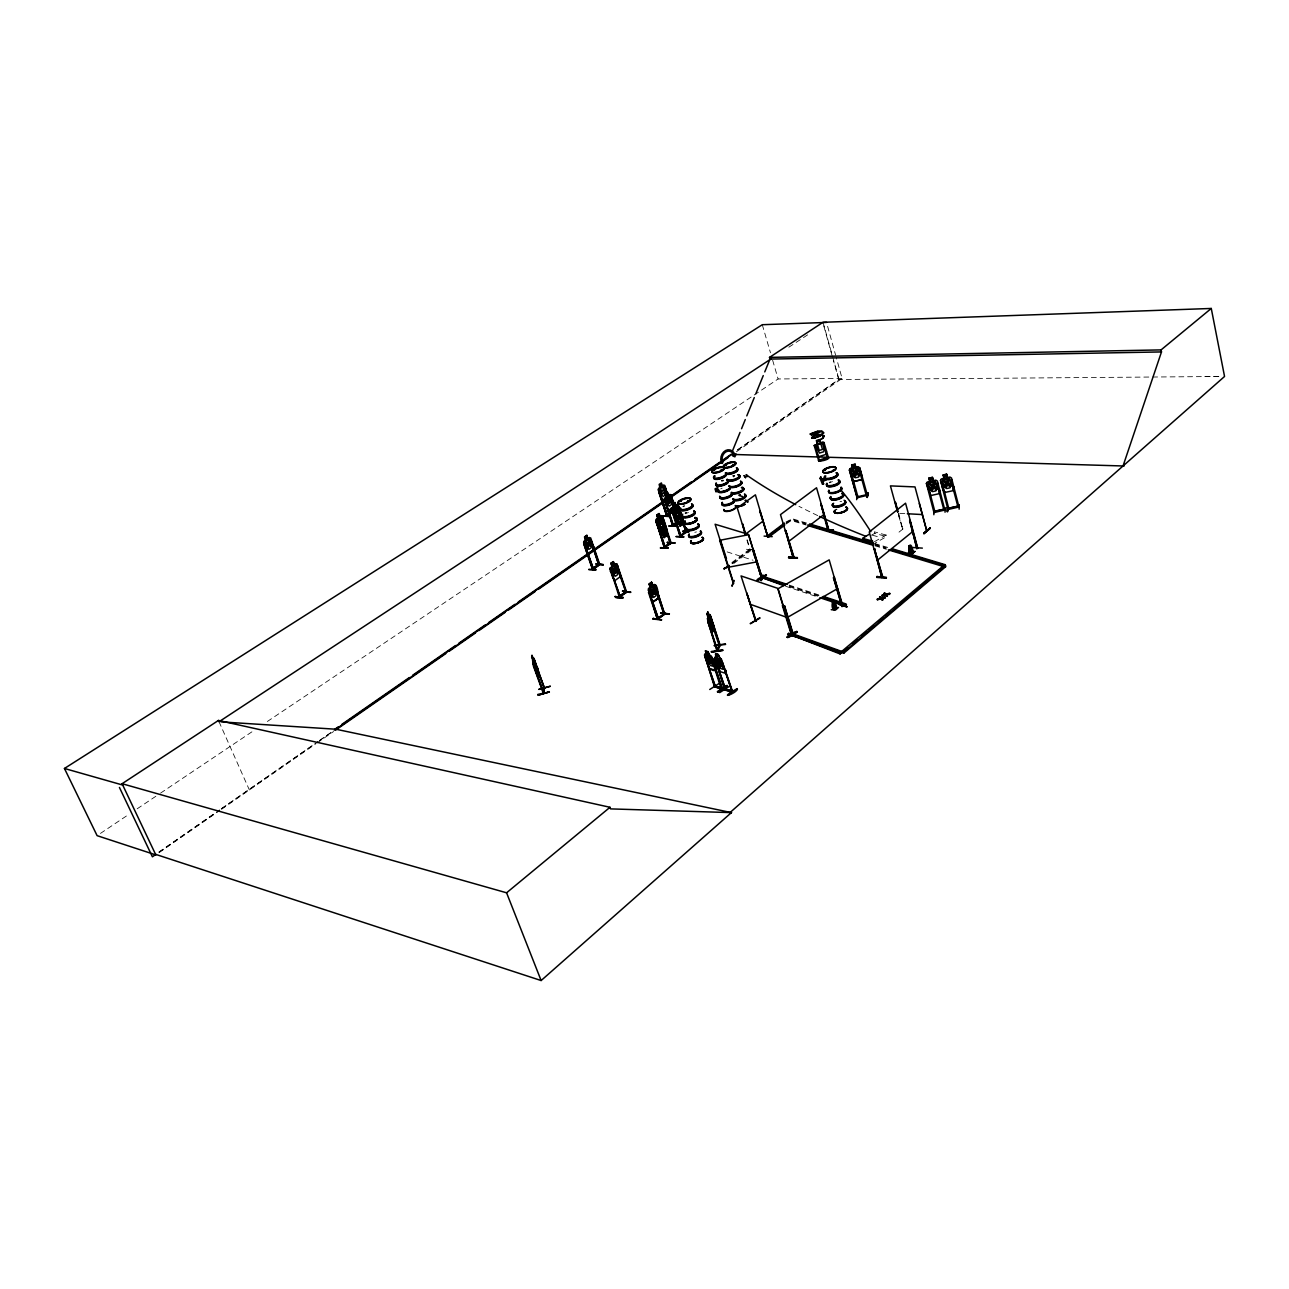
<?xml version="1.0" encoding="UTF-8"?>
<svg xmlns="http://www.w3.org/2000/svg" width="1289" height="1289" viewBox="0 0 1289 1289"><rect width="100%" height="100%" fill="white"/><g stroke="black" fill="none" stroke-linecap="round" stroke-linejoin="round"><path stroke-width="0.75" stroke-dasharray="5 3.75" d="M898.272 513.57L902.719 529.747L902.799 528.474M749.908 550L731.926 563.841M899.013 532.148L905.426 526.992M732.12 563.374L750.343 549.678M786.258 522.689L790.963 520.45L806.237 525.058M786.032 523.173L792.364 518.758L807.655 523.366M733.715 563.519L750.407 550.951M786.274 523.962L792.606 519.564L805.979 523.592M731.862 562.568L750.101 548.872M786.016 521.9L790.721 519.644L805.996 524.252M1204.909 376.565L1220.619 376.485L838.978 379.498L735.955 450.973L838.72 379.514L833.387 360.356M159.127 852.126L215.279 813.069M221.885 808.477L317.69 741.852M319.334 740.692L332.546 731.508M158.853 852.061L219.581 809.911M221.225 808.767L317.851 741.707M319.495 740.563L335.849 729.22M159.127 852.625L219.839 810.475M221.482 809.331L315.418 744.107M317.062 742.963L333.577 731.508M736.422 451.794L842.088 378.434L836.19 357.182M100.445 833.419L128.819 814.39M137.166 808.799L158.869 794.25M160.545 793.122L252.338 731.556M267.355 721.486L778.105 378.966L842.088 378.434M788.82 347.208L810.137 333.207M874.474 541.67L886.123 535.048L886.558 536.595L874.909 543.217M871.428 535.241L874.748 533.356L886.558 536.595M732.845 475.995L733.86 475.48L733.36 476.866L733.602 475.415M733.344 476.882L733.828 476.221M732.829 475.818L734.15 476.398M750.311 550.016L750.053 549.05M899.803 513.328L905.442 513.634M754.001 549.807L745.848 549.195L754.113 550.226M886.123 535.048L874.313 531.825L874.748 533.356M738.194 494.96L743.882 496.491M739.161 495.959L742.915 496.99M872.476 535.225L880.886 537.545M874.538 543.459L889.829 548.051M874.764 544.296L886.236 547.761M874.732 544.989L886.188 548.437M874.973 545.827L886.429 549.291M727.157 551.901L753.018 560.232M789.061 585.045L819.514 595.164M789.319 585.899L819.772 596.034M789.206 586.672L817.725 596.179M785.662 586.253L816.082 596.42M219.017 721.743L249.373 789.964M733.151 476.076L733.119 475.979A6.558 2.24 -17.2 0 1 734.73 475.448M747.217 539.849L749.425 547.277M746.927 540.091L749.135 547.261M749.634 549.017L749.956 550.032M762.282 324.715L770.468 352.767M772.643 360.259L778.105 378.966M827.602 326.294L835.643 355.265M823.043 322.282L832.082 354.701M832.613 356.618L838.978 379.498M823.768 325.859L832.839 358.439M898.691 513.586L902.88 529.698L898.046 513.747M817.725 515.6A1308.544 366.753 -3.3 0 1 798.954 506.319M829.165 482.44A6.928 2.465 -16.1 0 1 830.664 481.732M829.343 482.876A6.816 2.433 -16.1 0 1 832.485 481.603M840.025 501.55A6.799 2.497 -16 0 1 841.669 501.324M835.691 509.977A6.783 2.514 -16 0 1 836.883 509.203A6.767 2.497 -16 0 0 835.707 509.993A6.767 2.497 -16 0 1 836.899 509.203M733.232 476.286A6.477 2.207 -17.2 0 1 734.843 475.883M738.968 494.928A6.526 2.288 -17.2 0 1 740.595 494.509M739.193 495.701A6.445 2.256 -17.2 0 1 740.804 495.298M739.064 495.266A6.526 2.288 -17.2 0 1 740.708 494.863M721.502 480.507A6.574 2.24 -17.3 0 1 723.145 480.088M721.743 481.28A6.477 2.207 -17.3 0 1 723.355 480.878M721.614 480.861A6.574 2.24 -17.3 0 1 723.258 480.443M720.712 488.869A6.429 2.224 -17.3 0 1 722.146 488.209M685.152 513.36A6.751 2.369 -17.8 0 1 686.666 512.651M685.039 512.99A6.751 2.369 -17.8 0 1 686.554 512.297M683.106 506.786A6.654 2.32 -17.8 0 1 684.588 506.094M682.912 506.351A6.767 2.352 -17.8 0 1 684.427 505.659M685.345 513.779A6.638 2.336 -17.8 0 1 688.455 512.523M694.803 532.341A6.638 2.401 -17.8 0 1 696.463 531.922"/><path stroke-width="1.5" d="M825.379 469.905L825.476 469.841M913.273 552.175C909.518 533.114 905.281 559.426 913.273 552.175L909.196 545.94M825.476 469.583L824.799 470.082M909.341 553.045L909.196 545.859M958.823 505.981L947.705 508.543L947.963 509.526L940.503 480.362L941.357 478.912L949.896 477.027L951.508 477.977L959.016 507.173L958.758 506.19M959.258 504.692L959.129 509.187M953.844 486.984L953.457 490.593L944.853 492.462L942.855 489.337M951.91 480.007L950.911 480.233L958.081 507.367M949.187 509.252L948.946 508.124M947.786 511.572L947.898 507.125M948.188 509.493L947.705 508.382M947.528 477.607L946.642 474.191L942.968 474.997L943.999 478.493L942.468 480.007L944.096 486.275L946.625 488.547L950.057 487.806L951.185 484.712L949.558 478.461L947.431 477.736L946.642 474.191M944.547 509.268L945.03 509.993L933.977 512.555L926.42 483.456L930.787 495.54L939.359 493.623L939.745 490.029M945.24 507.721L945.03 512.216M944.66 509.042L934.783 511.153L934.944 512.378L934.686 511.379L944.773 509.171M943.693 509.429L944.031 510.412L936.781 483.327L937.796 483.117M707.983 617.495L711.576 628.049L711.963 622.539M941.985 482.199L940.97 482.263M940.503 480.41L942.968 489.353M933.848 509.687L933.848 514.73M933.397 480.7L932.527 477.301L928.853 478.155L929.901 481.603L928.37 483.117L930.014 489.353L932.559 491.625L935.959 490.883L937.087 487.806L935.427 481.554L933.317 480.845L932.43 477.446L929.015 478.235M812.795 436.504L819.917 434.49L824.009 435.891L823.107 438.147L819.772 440.081L822.463 438.163L823.284 436.133L821.963 435.231C818.612 434.796 812.167 434.441 812.038 438.179M788.497 633.398C811.571 641.841 771.95 628.726 795.345 636.782M795.764 636.46L788.546 633.318M926.904 485.357L927.903 485.131L935.057 512.313M842.216 606.426L841.395 605.347L842.41 604.799M717.167 650.01L719.568 645.209L717.216 650.671M652.766 590.749L653.829 586.157L653.555 591.119C658.099 592.779 656.101 596.662 653.297 592.199L652.25 597L652.524 591.844L649.72 589.17L652.653 590.217M855.155 471.565L857.459 468.181L856.315 472.338L859.65 475.609L855.815 473.176C855.912 478.493 851.272 477.639 854.881 472.644L851.707 469.47L855.348 471.774M675.968 513.924L677.982 512.49L676.129 506.738L675.887 510.299L673.196 508.752L675.694 511.298L675.468 516.003L676.371 511.652L678.513 513.763L679.174 513.167L676.596 510.686L676.806 506.158L674.115 508.188L675.968 513.957L675.694 517.179L679.98 526.379L682.123 524.816L681.688 519.886L679.851 514.166L677.982 512.474M836.867 608.263C832.63 588.59 828.746 615.804 836.867 608.263L833.21 601.641L836.899 607.78M862.132 476.237L861.825 479.701L853.753 481.506L851.82 478.525M832.807 609.149L833.21 601.721M946.561 482.134C946.335 479.025 951.588 475.351 947.769 482.859C953.618 485.792 950.025 488.773 947.222 483.729C947.061 489.337 942.613 488.322 946.239 483.166L942.952 479.83L946.771 482.247M953.344 490.497L953.715 486.952M791.849 634.107L792.703 635.155M711.48 652.073L722.823 650.236M722.694 649.801L711.286 651.493M733.538 464.765L732.539 465.458M867.706 492.769L867.223 497.49L868.335 493.123M860.166 469.631L859.215 469.841L866.353 495.717L867.223 494.348M867.223 494.509L858.039 496.668M866.144 495.04L867.11 494.38M866.321 495.701L866.289 494.734M723.371 666.751L723.032 669.265L720.632 668.524L716.201 658.405L717.087 657.583C714.203 647.142 715.024 662.61 721.276 658.856L732.813 692.193L725.272 689.647M725.691 465.2L725.755 464.604M820.03 478.3L822.479 484.197L823.59 483.858L820.835 476.978L820.094 478.187M820.916 477.8L823.268 483.81L822.479 484.084M856.653 499.665L857.233 495.508M849.918 471.79L850.853 471.581L858.103 497.506L857.153 497.763L867.4 495.282M857.942 496.555L856.814 496.829L857.862 496.394M721.083 470.549L722.307 469.921L720.728 470.566M823.172 482.956L823.59 483.858M853.753 481.506L861.729 479.572M855.96 467.343L859.731 467.698L867.416 495.492M855.074 464.137L851.626 464.91L852.512 468.116L850.176 468.6L849.403 470.034L857.056 497.747M714.138 469.615L713.993 470.082M850.176 468.632L858.2 466.844L859.618 467.762L862.003 476.286M849.403 470.034L857.266 497.747M550.21 686.36L538.866 689.389M544.039 692.821L543.7 692.096M543.571 692.918L544.393 687.859M543.297 692.193L544.006 687.955M537.384 667.476C539.414 669.926 536.514 680.963 538.512 671.456L533.92 658.373L544.361 688.068M687.972 500.97L687.504 501.727L688.471 501.534M688.68 500.954C688.326 502.243 688.294 501.614 687.794 501.26M688.858 501.582L688.133 500.954M533.324 665.817L543.378 693.482M532.631 657.616L532.438 658.663L532.212 656.472M533.002 663.593L543.861 693.418L532.969 663.609L532.035 655.44L531.632 657.261M533.195 659.066L533.356 657.777M532.744 661.789L533.533 657.873M680.495 501.244L680.737 501.276M681.108 501.002L680.544 500.857M681.091 500.905L680.544 501.195M681.14 521.739L682.928 519.096L678.256 505.095L677.144 504.563L678.336 505.095M666.735 531.761L667.219 530.246L665.317 532.921L665.962 531.052L664.077 525.284L662.192 523.608L660.87 517.276L660.774 521.803L663.416 524.43L660.548 522.786L659.775 527.137L659.855 522.432L657.342 520.015L658.002 519.435L660.065 521.433L660.274 517.888L658.244 519.322L661.756 534.129L663.174 534.355L664.238 537.594L666.413 536.015L665.301 532.873L666.413 536.015M680.431 536.627L672.117 508.172M665.253 524.494L665.511 528.103L660.29 531.825L655.892 520.917L656.214 519.306M717.006 651.171L708.08 622.297L717.683 650.51M826.475 450.924L825.717 454.518L819.159 456.532L816.63 453.937M672.89 510.67L673.067 511.636L666.767 516.099L658.325 489.965L658.743 488.418L663.674 484.97L664.85 485.518L667.686 494.831M658.405 489.965L658.663 488.418M648.19 590.362L648.576 588.606L651.09 599.288L653.04 602.027L658.792 597.774C658.002 594.422 657.777 580.904 652.588 585.722L651.477 582.402M615.933 563.857L617.254 564.26L614.386 564.824L613.371 561.617L610.889 563.309L612.098 566.58L609.971 569.384L612.903 577.971M583.788 542.685L585.657 540.01C582.741 533.614 586.93 539.72 584.948 541.879L586.946 547.632L588.944 549.291L591.119 547.793L591.425 544.538L589.444 538.802L587.929 538.56L586.833 535.322L584.513 536.917M916.737 548.566L917.462 547.97L909.857 520.24L916.737 548.566L916.978 547.471M1123.041 465.974L1161.486 351.929L1161.067 349.899L1211.273 308.458L1224.55 376.469L730.251 812.36L731.411 812.618L610.583 808.896L610.003 807.285L218.437 720.438L122.084 783.712L155.84 854.913L97.11 835.659L64.45 768.47L762.282 324.715L826.523 322.427M733.328 583.321L719.633 540.333L748.651 534.693L761.59 578.068M761.138 580.082L762.846 574.991L761.316 580.517M761.251 580.598L763.314 575.474M731.266 691.065L732.49 691.081L725.626 689.18M731.975 691.371L732.49 692.419L724.789 689.953M725.449 688.842L724.337 688.793L725.191 689.083M753.259 551.321L761.606 578.278M714.847 685.845L714.058 685.635L715.202 685.555L715.121 686.956L722.485 688.922L712.092 657.293M731.959 586.044L733.973 580.388L732.184 585.915M823.091 438.131L824.009 435.891M732.555 450.715L740.047 432.395M741.546 428.721L745.284 419.553M746.782 415.896L754.274 397.576M755.773 393.902L763.265 375.582M764.764 371.909L770.016 359.083L769.517 357.391L823.043 322.282L1211.273 308.458M827.619 529.843L828.166 529.779M793.025 557.766L794.121 557.251L793.347 557.799L780.49 514.617L816.533 487.774L828.891 530.375L820.916 503.935L827.925 530.81L828.956 530.311M794.04 557.331L785.71 530.536L793.122 557.718L793.508 556.236M812.505 436.568L811.861 438.324M722.726 650.558L711.415 652.073M725.594 644.452L714.058 645.612L725.433 643.872M717.554 651.026L720.18 645.322L710.191 614.982L714.025 628.468L711.931 632.947L714.154 628.452L713.349 624.343M707.758 664.657L709.691 668.572C723.322 678.368 711.657 647.803 704.471 655.005L715.121 686.956L704.68 655.021M704.584 655.086L705.131 654.055M717.055 649.849L719.181 645.273M710.674 625.246L711.512 623.473M714.831 657.938L725.546 690.147L714.734 658.002L715.314 656.923L714.928 658.018M707.419 618.881L708.144 617.415M719.375 644.323L719.407 645.998L709.031 615.771L709.595 614.386M707.548 618.849L709.627 614.531L710.303 615.062M708.563 618.704L709.401 616.948M706.92 614.031L707.887 612.082L708.886 615.61M707.049 614.015L707.887 612.259M710.964 617.109L719.89 645.853M543.91 693.337L544.474 686.989L543.91 687.617M544.715 688.487L531.906 655.473M678.191 505.191L686.811 531.986L680.076 536.643L671.07 508.269M669.926 542.701L671.263 543.136L664.334 547.938M664.496 614.337L655.408 585.045M886.381 577.295L876.874 576.57L886.461 577.843M886.155 578.133L876.697 577.408L876.891 576.537M663.626 613.419L664.753 612.855M657.648 617.866L658.389 618.897L649.124 591.893L657.39 619.365L664.802 613.79M849.532 470.034L850.257 468.697M797.295 557.638L788.723 556.993M797.375 558.121C781.15 555.768 791.43 559.716 797.327 557.557M926.404 483.504L927.258 482.005L935.766 480.136L937.377 481.039L944.885 510.202M788.723 556.961L788.546 557.766L797.488 558.121M666.155 515.197L666.542 515.165M672.584 525.993L676.161 523.688M834.176 469.937L832.694 470.582M833.919 469.905L833.21 470.308M626.293 592.07L619.187 597.274L619.477 595.872L620.186 596.775L610.986 570.866L619.381 597.355L619.252 596.308L625.326 591.973M668.137 547.712L660.306 548.002M676.048 536.659L684.056 536.901L676.306 536.45M824.444 469.937L825.234 469.373M661.483 619.864L653.249 618.43M653.056 619.187L653.281 618.349M670.022 515.89L661.338 515.761L656.375 519.386L657.809 518.226L656.697 515.117L658.985 513.554L660 516.647M659.871 516.808L661.418 515.632L669.861 516.486M662.61 516.083L669.861 516.567M676.242 525.751L668.701 526.009L676.322 526.17M622.974 597.709L615.207 596.469M615.207 596.436C613.886 598.386 623.57 598.966 622.893 597.21M596.034 569.464L588.654 569.48L595.856 570.157M599.192 565.098L598.869 564.195M724.644 689.905L715.54 660.258L725.868 689.937M721.26 688.89L711.786 659.565L712.817 659.565L711.786 659.565M732.925 465.103L733.409 464.781M714.428 686.65L705.276 657.245L715.524 686.699M725.208 465.2L726.223 465.039M725.981 465.055L726.158 464.942M714.187 469.808L714.734 469.921M827.522 458.642L828.086 457.305L828.634 458.304L823.993 442.514L823.091 442.788L827.731 458.594M828.585 458.191C826.781 460.963 814.97 461.8 819.578 460.366M791.897 633.431L791.382 633.672M707.5 618.768L717.49 651.042M716.845 649.688L717.377 651.171M917.704 548.099L905.555 503.193L869.237 531.97L881.966 577.504L881.918 576.376M882.514 576.151C880.999 574.942 881.112 578.858 882.385 576.86L874.393 548.743L882.739 576.924M767.454 536.804L784.695 523.866M756.192 621.169L746.75 592.94L755.87 621.362L755.821 620.106M842.152 604.879L841.878 605.379M761.815 576.618L761.219 576.392M728.494 566.693L729.332 566.661M793.122 556.816L794.088 557.219M657.454 619.284L648.448 592.376M680.157 536.595L681.108 536.176L672.02 511.056M685.684 531.39L686.586 530.987L685.861 531.519M664.125 546.987L670.038 542.975M664.963 546.633L664.689 547.97L664.447 547.003M664.415 547.857L665.382 547.471L656.81 522.383L664.367 547.97M619.574 597.242C627.211 591.264 626.663 593.407 625.697 591.635L626.309 591.2M675.694 523.028L672.326 525.058L673.051 524.591M673.212 524.72L673.084 525.928M909.744 545.875L912.741 552.675M958.71 506.013L947.85 508.333M666.558 515.987L672.81 511.588M933.961 512.394L934.815 511.169M589.476 537.497L584.062 541.171L583.627 542.701L592.763 569.577L599.788 564.679L590.668 537.9L587.977 538.415M593.133 568.223L592.215 568.594L598.531 564.518M593.439 569.126L584.626 544.135L593.472 569.126M815.131 437.873L820.158 436.133L823.864 432.846L822.205 431.187L817.548 431.219L809.959 434.039L811.506 434.796M815.147 437.648L819.691 435.988L823.075 432.991M155.566 854.333L541.122 980.542L731.524 812.505L730.364 812.263M827.49 457.692L828.263 457.418M818.451 460.302L827.216 457.611M819.369 460.157L819.562 461.124L815.099 445.237L814.197 445.527L818.869 461.317M818.708 461.22L828.456 458.191M819.804 434.586L822.559 434.892M848.098 647.658L840.122 653.942L790.85 634.865L839.848 653.007L943.467 565.726L945.24 564.711L945.481 565.597L943.709 566.612L888.33 549.871M852.641 643.807L857.201 639.94M861.761 636.073L866.305 632.222M869.35 629.644L873.894 625.793M878.454 621.926L882.997 618.076M886.042 615.498L890.586 611.631M895.146 607.78L899.69 603.913M902.735 601.335L908.793 596.195M911.839 593.617L916.382 589.766M919.428 587.188L925.502 582.048M928.531 579.47L934.606 574.33M937.635 571.752L942.195 567.885M790.85 634.865L792.703 633.785L843.683 652.121L945.385 565.871L945.61 566.757L843.957 653.04L794.862 635.38M882.772 599.143L882.417 600.191L881.644 598.177L885.156 597.161L884.77 598.225L881.644 598.177M887.315 595.357L886.945 596.388L886.188 594.406L889.684 593.375L889.281 594.438L886.188 594.406M877.181 599.079L880.629 598.064L877.358 599.675L880.87 598.37L882.24 599.594M880.79 598.644L880.065 596.678L881.579 598.467L885.334 597.742M881.724 595.292L885.156 594.277L881.885 595.889L885.398 594.583L886.784 595.792M885.334 594.874L884.576 592.908L886.107 594.68L889.845 593.971M879.694 597.709L880.065 596.678M884.222 593.939L884.576 592.908M909.583 520.74L917.075 548.582L917.816 548.018M914.868 551.386L912.08 553.803L907.73 553.384M912.08 553.803L914.9 551.483M122.084 783.712L506.577 892.794L610.003 807.285M923.681 533.179L930.078 527.926L924.084 533.743M923.73 533.227L930.11 527.974M923.875 533.678L930.255 528.426M831.244 609.697L835.53 610.035L838.543 607.441M881.708 577.424L874.393 548.743M874.732 548.76L873.781 549.243M877.229 560.377L913.16 531.197M897.547 511.878L890.425 485.889L914.997 486.92L926.791 530.939M895.629 502.388L897.95 511.894M833.387 530.198L824.364 529.457M825.895 530.085L833.435 530.246L824.831 529.682M828.456 530.359L820.916 503.935M767.745 536.578L769.114 536.869L784.711 525.139M759.656 510.927L767.809 536.836L755.402 494.831L737.276 507.979L745.541 534.726M772.224 536.659L764.087 536.111M786.016 530.552L785.098 531.004M788.562 541.541L824.235 514.343M784.614 605.943L783.503 606.362L784.614 605.943L793.38 634.704M657.68 619.397L665.092 613.87M784.453 523.06L767.293 535.95L768.872 536.063L784.469 524.333M661.611 619.848L653.072 619.107M669.007 614.273L660.693 612.791L669.362 613.918M658.099 617.93L657.068 618.382L658.26 618.076M657.986 618.043L664.028 613.741M745.251 534.709L742.512 523.737L745.848 534.5M745.38 534.226L763.33 520.917M652.975 601.866L658.792 597.774M652.959 602.027L658.695 597.709M670.296 542.991L664.882 546.762M680.189 535.708L685.684 531.761M685.941 531.777L680.608 535.483M688.552 531.471L682.767 531.149L687.053 531.567M655.102 587.494L656.069 587.027L655.102 587.494L663.98 614.418M676.499 523.801L678.997 523.318M648.56 588.67L650.252 587.365L649.06 584.03L651.606 582.225L656.343 592.15L656.004 595.711L653.716 597.403L651.59 595.647L649.511 589.427L650.381 587.413L649.14 584.03L651.606 582.225M648.657 588.686L654.313 584.545M655.972 520.917L660.677 535.016L661.805 535.547L666.816 531.761M661.805 535.547L663.223 534.516L664.141 537.594M677.611 524.317L682.59 520.675M676.209 520.627L674.534 517.969L676.113 520.611L681.156 516.889M625.584 592.005L619.687 596.066M630.321 592.489L622.49 591.152L630.659 592.15M657.954 526.718L657.616 523.076L662.836 519.37L664.447 522.029M662.82 519.515L657.616 523.076M673.825 515.536L673.486 511.926L678.626 508.285L680.27 510.863M673.567 511.926L678.61 508.414L680.205 510.927M672.181 508.253L677.224 504.563M662.739 518.097L670.57 543.636L662.401 518.549M656.198 522.818L657.068 522.399M677.933 507.447L678.787 507.028L686.215 532.405L677.933 507.447L686.151 532.421M658.937 513.699L656.891 515.165L657.906 518.275L657.148 520.112L659.05 525.896L660.951 527.588L662.272 533.904L662.369 529.376L659.726 526.766L662.594 528.393L663.368 524.059L663.271 528.748L665.785 531.149L665.124 531.729L663.078 529.747L662.868 533.275L664.882 531.841L662.997 526.089L663.287 522.835L658.985 513.554M674.84 502.468L679.061 511.717L678.771 514.956L680.624 520.675L678.626 522.126L676.773 516.39L674.888 514.73L672.6 504.015L674.84 502.468L675.758 505.562M673.309 504.337L674.614 503.403L674.937 504.434L673.648 505.369L670.602 497.28L673.599 507.109M626.631 592.134L617.109 564.356L620.428 576.618L614.821 580.63L612.984 577.907M614.466 569.529L615.417 565.436L615.304 570.173L618.156 572.703L617.415 573.347L615.046 571.204L614.031 575.796L614.305 570.85L611.55 568.256L614.466 569.255M616.029 563.857L610.406 567.772L610.051 569.384L610.341 567.692M675.952 523.06L672.939 524.655M616.835 566.709L617.753 566.274L616.835 566.709L626.003 592.569M611.244 570.882L610.325 571.333M673.406 511.282L669.732 511.04M672.939 511.04L669.781 511.072M672.246 511.427L667.235 514.972M610.889 563.309L613.322 561.778M599.53 564.614L592.521 569.496L583.981 544.586L584.868 544.167M603.284 564.84L595.889 563.792L603.139 564.453M598.773 564.55L593.085 568.352M673.793 506.577L668.765 510.218L667.106 507.592M338.411 726.77L335.108 729.058L731.411 812.618M341.714 724.482L409.354 677.547M412.657 675.259L455.549 645.515M458.852 643.227L485.244 624.907M488.547 622.619L514.939 604.315M518.242 602.011L663.416 501.308M671.666 495.588L691.452 481.844M694.755 479.556L719.504 462.397M722.807 460.109L731.056 454.389L1124.153 466.006M155.824 854.414L152.392 856.798L119.426 787.434M593.762 549.759L593.423 546.149L593.762 549.759L588.332 553.529L586.543 550.886M665.833 500.213L335.849 729.22L220.999 721.872M670.779 496.764L731.814 454.405M672.616 526.009L665.301 500.954L673.535 525.606M670.602 497.28L670.86 497.28M335.221 730.364L445.833 653.555M449.136 651.267L475.56 632.915M478.863 630.627L505.272 612.291M508.575 609.987L534.999 591.651M538.303 589.363L592.779 551.531M596.082 549.243L665.559 500.97M672.036 496.507L728.156 457.531M958.081 507.157L957.743 506.206M666.832 516.051L658.647 491.802L659.485 491.399L667.38 515.697L659.485 491.399M666.848 495.234L665.027 487.387L667.428 494.831M667.267 493.268L666.284 495.202L667.589 494.283M667.509 496.958L662.578 500.374L661.08 497.941L662.659 500.519L667.589 496.958M793.363 634.768L792.816 633.56M598.757 565.162L590.91 539.817L599.401 564.679M659.323 492.785L665.785 488.354M584.626 536.965L586.914 535.322M770.79 359.067L219.017 721.743L218.437 720.438M857.797 496.603L858.087 497.361M793.573 557.299L785.71 530.536M731.685 690.872L725.288 689.389M732.2 691.903L721.163 659.92L718.199 654.715M737.227 688.616C714.912 701.023 737.872 693.305 737.292 688.68M717.538 692.129C727.995 687.955 733.054 679.706 717.957 692.241M719.665 692.628L729.171 686.489M721.018 688.133L715.363 685.974M717.377 691.548L726.915 685.458M725.691 670.119L725.965 673.551L725.594 670.183M719.23 683.396L709.74 689.486M664.673 613.87L655.779 586.994M649.124 591.893L658.518 618.817M657.825 619.348L657.471 618.349M873.233 542.733L863.147 539.914L862.712 538.367L869.108 534.291M715.331 667.009L715.621 670.441M722.468 662.401L732.345 692.402M716.233 660.484L715.202 660.467M719.423 658.276L721.276 658.76M709.691 668.572L715.717 670.377M719.488 658.308L718.344 654.554L715.669 653.845M709.095 655.263L708.015 651.557L713.026 663.674L712.704 666.171L710.352 665.446L708.144 662.159L705.486 650.8L706.694 654.635L705.019 654.135M705.969 657.454L704.954 657.454M680.415 535.289L681.091 536.143M680.753 536.176L671.778 509.767M665.027 547.471L656.81 522.383M610.986 570.866L620.186 596.775M729.155 486.533A6.477 2.24 -17.3 0 1 728.398 489.723L727.576 490.384M592.988 569.48L592.602 568.626M673.132 525.574L664.56 499.504L664.882 498.021L669.893 494.428L671.021 494.976L668.411 495.395L667.428 492.366L665.237 493.864L666.332 496.958L664.399 499.52L672.858 526.025M721.26 470.791L722.066 469.792M828.344 530.762L828.295 529.344M847.034 606.765L839.026 604.09L847.002 606.716M797.263 631.948C779.281 644.726 789.545 631.449 797.279 631.981M796.763 631.304L787.176 636.814M796.876 631.707L787.418 637.362M787.353 637.411L797.214 631.884M841.781 606.378L842.877 605.975L834.305 577.375L833.451 577.859L841.943 606.523L842.652 605.83M821.544 597.452L846.422 604.895L844.617 605.943L819.885 597.693M626.164 592.167L617.479 566.242M759.769 617.737L750.601 623.683M750.214 623.554L759.866 618.204M782.455 605.749L783.438 605.782L782.455 605.749L791.253 634.51M833.451 577.859L834.547 577.456M786.951 617.689L837.576 588.606M766.23 574.62C766.23 579.325 745.558 584.207 766.294 574.685M757.497 580.195L766.472 575.136M783.76 585.625L760.671 577.15L762.411 576.183L787.16 584.4M760.929 577.988L762.411 576.183M729.075 565.629L728.801 565.903M724.112 568.868L729.268 565.517M724.08 568.884L729.332 565.968L724.015 568.433M753.743 550.645L752.857 550.645L753.743 550.645L762.17 577.988L748.345 534.307L715.121 524.252L733.731 583.482M720.519 540.204L726.464 558.636M718.779 490.336L715.991 491.882L715.041 488.853L717.909 487.5M926.839 531.229L919.315 503.564M767.857 536.82L759.946 510.702M815.438 433.926L819.949 431.912L815.663 433.942M733.795 465.49L732.619 465.796M792.993 634.639L784.373 605.862M842.49 605.927L829.181 559.877L778.105 588.719L792.171 635.155M842.088 606.458L833.709 577.939M826.12 479.782C821.866 483.085 820.11 478.332 825.75 478.638M825.846 478.863L822.189 480.281M825.943 479.137L822.011 479.782M825.959 479.395L822.414 481.055M826.023 479.572L822.285 480.716M934.847 511.346L933.913 511.54M948.962 509.348L941.985 482.038M533.163 658.905L532.035 655.44M532.84 660.645L536.772 670.908L536.224 665.672M534.274 660.613L544.232 688.616M536.466 672.745L537.803 675.581M538.866 689.389L550.274 686.199M537.739 694.433L549.372 691.951L537.9 695.287L549.323 691.903M721.727 470.582L720.905 470.259M817.452 431.509L810.652 434.006L811.748 434.651M755.757 621.379L741.062 575.941L777.718 588.332L791.817 634.704M943.129 475.125L946.561 474.32M948.076 509.493L959.08 506.964M811.248 434.764L815.728 433.877M885.946 594.1L889.684 593.375M881.885 595.889L885.575 595.18L886.945 596.388M881.418 597.87L885.156 597.161M877.358 599.675L881.031 598.966L882.417 600.191M728.124 567.305L757.014 561.843M706.855 613.983L712.704 631.546M707.613 620.621L712.06 632.915M720.744 470.533L721.566 470.614M912.95 547.519L922.36 548.115M596.098 564.179L603.333 564.824M674.969 543.201L667.122 542.347L674.824 542.83M667.364 542.733L674.759 542.814M682.961 531.535L688.729 531.858M815.244 437.97L811.748 438.26L815.309 437.793M846.567 606.926L839.22 604.493M769.517 357.391L1161.067 349.899M770.016 359.083L1161.486 351.929M817.435 431.541L821.56 431.509M911.839 551.434L913.273 551.724M664.431 487.79L667.138 495.749M835.481 607.425L836.4 607.473M662.32 486.082L663.722 486.34L665.527 491.931L665.237 495.057L663.223 496.442L661.37 494.799L659.162 484.406L661.386 482.94L662.369 485.937M672.681 511.234L672.359 511.669M680.914 513.36L681.253 516.953M682.123 524.816L681.027 521.691L681.945 524.752M907.327 513.747L922.408 514.569M673.648 503.113L670.941 494.96L673.889 504.418M669.426 511.33L673.18 511.572M682.928 531.664L688.648 531.986M660.596 547.632L668.234 548.115M890.006 549.597L945.385 565.871M945.61 566.757L943.467 565.726M590.265 540.252L598.998 565.194M586.479 550.951L583.708 542.685M728.897 566.129L727.318 565.984L727.576 566.806L729.155 566.934L728.478 565.533M620.347 576.602L619.993 572.88M630.724 592.183L622.555 591.152M622.974 597.661L615.336 596.823L623.07 597.758M660.886 613.177L669.41 613.951M761.573 577.778L756.272 561.762M712.124 659.356L722.13 689.164L712.495 659.775M867.835 493.171L867.271 497.328M721.518 688.117L722.452 688.954M721.872 689.18L714.509 686.683M862.712 538.367L872.798 541.187M64.45 768.47L122.713 785.049M809.556 523.93L872.621 542.878M891.73 548.631L945.24 564.711M813.617 525.896L872.862 543.732M895.791 550.629L945.481 565.597M807.897 524.832L872.83 544.409M808.139 525.638L873.056 545.263M715.782 653.781L718.344 654.554M705.389 650.864L707.967 651.654M709.063 655.36L710.835 655.908M719.971 671.569L726.061 673.486M715.024 686.183L722.033 687.843L720.986 687.875M823.333 596.42L846.164 604.009M764.57 577.649L785.517 584.626M825.492 597.935L846.422 604.895M760.671 577.15L785.404 585.399M749.876 604.154L786.564 617.286M654.216 584.529L655.489 585.045M824.106 442.659L822.72 441.966L814.197 445.527M737.453 689.148L727.914 695.319M884.061 593.343L885.156 594.277M886.349 594.986L887.476 595.953M879.533 597.113L880.629 598.064M881.821 598.773L882.949 599.739M884.753 593.488L886.107 594.68M880.226 597.274L881.579 598.467M821.56 431.509L823.027 432.975M658.679 529.167L660.403 531.68M942.968 489.304L944.918 492.334M747.282 475.512C744.446 472.096 747.572 479.411 747.282 475.512A1308.544 366.753 -3.3 0 0 795.7 504.627M909.744 545.682L912.741 551.466M686.876 531.89L686.586 530.987M836.287 608.811L833.113 601.802L835.32 609.262M832.984 601.592L834.241 604.509M820.787 476.994L823.284 482.827M506.577 892.794L541.122 980.542M909.599 545.682L911.275 550M611.083 563.374L612.178 566.58L611.34 568.497L613.387 574.491L615.465 576.199L617.689 574.604L618.027 571.188L615.981 565.21L614.418 564.985L613.29 561.617M655.392 587.526L664.254 614.45M656.455 522.835L664.625 547.986M667.219 530.246L662.465 516.164L671.182 543.217M665.64 529.263L670.506 543.636M671.198 496.861L673.648 504.402M707.758 612.114L713.542 629.757M731.604 690.84L731.943 691.919M909.599 545.94L911.822 553.11M753.421 552.498L755.145 558.056M783.744 606.442L792.429 635.251M841.749 651.88L842.023 652.798M839.848 653.007L840.122 653.942M843.683 652.121L843.957 653.04M844.359 605.057L844.617 605.943M842.668 604.879L842.974 605.911M851.771 464.958L852.657 468.197L851.239 469.647L852.915 475.609L855.348 477.768L858.555 477.059L859.57 474.11L857.894 468.149L855.88 467.472L855.074 464.088M895.211 502.372L897.772 511.701M929.015 478.203L929.901 481.554M832.807 601.625L833.612 604.638M910.098 548.695L909.438 545.714L909.583 548.937M832.791 601.915L834.241 609.504M910.775 553.335L909.422 545.988L909.857 553.319M832.662 601.689L833.242 606.507M832.646 601.915L833.322 609.455M673.664 511.991L673.905 515.487M865.918 536.337A1308.544 366.753 -3.3 0 1 819.498 516.438M840.782 489.884A572.638 62.355 67.9 0 1 870.816 531.664M839.896 481.909A6.832 2.433 -16.1 0 1 833.387 486.388A6.832 2.433 -16.1 0 1 826.813 485.163M838.559 481.039A6.832 2.433 -16.1 0 1 839.429 481.377M838.527 480.571A6.928 2.465 -16.1 0 1 838.188 483.939A6.928 2.465 -16.1 0 1 829.665 486.501A6.928 2.465 -16.1 0 1 827.055 484.019M841.185 487.468A6.832 2.449 -16 0 1 835.127 492.495A6.832 2.449 -16 0 1 829.004 490.513M841.089 487.145A6.832 2.449 -16 0 1 835.046 492.189A6.832 2.449 -16 0 1 828.908 490.191M836.464 473.369A6.928 2.449 -16.1 0 1 835.707 476.962A6.928 2.449 -16.1 0 1 826.652 479.234A6.928 2.449 -16.1 0 1 825.862 476.028M838.221 479.83A6.832 2.433 -16.1 0 1 837.898 483.133A6.832 2.433 -16.1 0 1 829.471 485.663A6.832 2.433 -16.1 0 1 826.91 483.214M837.383 474.159A6.832 2.417 -16.1 0 1 831.308 479.154A6.832 2.417 -16.1 0 1 825.186 477.22M838.414 480.201A6.928 2.465 -16.1 0 1 838.076 483.568A6.928 2.465 -16.1 0 1 829.552 486.13A6.928 2.465 -16.1 0 1 826.958 483.649M836.368 472.999A6.928 2.449 -16.1 0 1 836.013 476.334A6.928 2.449 -16.1 0 1 827.474 478.896A6.928 2.449 -16.1 0 1 824.879 476.447M836.174 472.612A6.848 2.401 -16.1 0 1 835.836 475.899A6.848 2.401 -16.1 0 1 827.409 478.428A6.848 2.401 -16.1 0 1 824.847 476.012M845.262 501.824A6.799 2.497 -16 0 1 839.252 506.883A6.799 2.497 -16 0 1 833.129 504.821M845.213 501.373A6.896 2.53 -16 0 1 839.123 506.496A6.896 2.53 -16 0 1 832.92 504.418M846.019 507.189A6.799 2.514 -16 0 1 845.729 510.605A6.799 2.514 -16 0 1 837.351 513.103A6.799 2.514 -16 0 1 834.756 510.557M845.955 507.028A6.783 2.497 -16 0 1 845.665 510.428A6.783 2.497 -16 0 1 837.318 512.925A6.783 2.497 -16 0 1 834.74 510.38M841.33 488.064A6.799 2.449 -16 0 1 835.304 493.091A6.799 2.449 -16 0 1 829.198 491.093M834.837 510.782A6.799 2.514 -16 0 0 837.415 513.344A6.799 2.514 -16 0 0 845.793 510.831A6.799 2.514 -16 0 0 846.1 507.415A6.767 2.497 -16 0 1 842.652 512.345A6.767 2.497 -16 0 1 834.418 511.54M841.25 487.709A6.832 2.449 -16 0 1 835.191 492.736A6.832 2.449 -16 0 1 829.069 490.738M842.297 493.848A6.896 2.497 -16 0 1 841.991 497.264A6.896 2.497 -16 0 1 833.484 499.826A6.896 2.497 -16 0 1 830.873 497.28M844.037 500.261A6.799 2.497 -16 0 1 843.747 503.645A6.799 2.497 -16 0 1 835.369 506.158A6.799 2.497 -16 0 1 832.791 503.628M842.345 494.315A6.816 2.465 -16 0 1 838.897 499.197A6.816 2.465 -16 0 1 830.632 498.44M845.117 501.002A6.896 2.53 -16 0 1 842.603 504.837A6.896 2.53 -16 0 1 834.096 506.513A6.896 2.53 -16 0 1 833.677 503.258M842.2 493.494A6.912 2.497 -16 0 1 841.878 496.893A6.912 2.497 -16 0 1 833.371 499.455A6.912 2.497 -16 0 1 830.761 496.909M842.007 493.107A6.816 2.465 -16 0 1 841.701 496.474A6.816 2.465 -16 0 1 833.306 498.988A6.816 2.465 -16 0 1 830.728 496.491M739.596 476.076A6.477 2.207 -17.2 0 1 735.858 480.024A6.477 2.207 -17.2 0 1 727.898 480.797M739.548 475.641A6.558 2.24 -17.2 0 1 735.761 479.653A6.558 2.24 -17.2 0 1 727.689 480.426M729.316 486.034A6.477 2.224 -17.2 0 0 737.63 485.792A6.477 2.224 -17.2 0 0 740.611 481.474A6.477 2.224 -17.2 0 1 738.388 485.518A6.477 2.224 -17.2 0 1 729.671 486.598M740.466 481.103A6.445 2.224 -17.2 0 1 737.501 485.389A6.445 2.224 -17.2 0 1 729.22 485.647M736.696 468.455A6.574 2.207 -17.2 0 1 734.408 472.435A6.574 2.207 -17.2 0 1 725.562 473.562M738.484 474.594A6.477 2.207 -17.2 0 1 735.503 478.88A6.477 2.207 -17.2 0 1 727.205 479.154M736.744 468.89A6.477 2.191 -17.2 0 1 735.181 472.483A6.477 2.191 -17.2 0 1 726.513 474.255M739.435 475.287A6.558 2.24 -17.2 0 1 735.648 479.299A6.558 2.24 -17.2 0 1 727.576 480.072M737.582 474.819A6.558 2.24 -17.2 0 1 738.678 474.964M736.583 468.1A6.574 2.207 -17.2 0 1 734.295 472.08A6.574 2.207 -17.2 0 1 725.449 473.208M736.39 467.73A6.477 2.175 -17.2 0 1 734.134 471.661A6.477 2.175 -17.2 0 1 725.417 472.773M744.8 495.185A6.445 2.256 -17.2 0 1 742.593 499.214A6.445 2.256 -17.2 0 1 733.908 500.245M744.752 494.75A6.526 2.288 -17.2 0 1 742.512 498.843A6.526 2.288 -17.2 0 1 733.715 499.89M747.652 501.727A6.445 2.288 -17.2 0 1 747.588 502.356M743.608 505.24A6.445 2.288 -17.2 0 1 742.029 505.804M740.402 506.206A6.445 2.288 -17.2 0 1 735.665 505.949A6.429 2.272 -17.3 0 1 730.428 510.46A6.429 2.272 -17.3 0 1 723.854 509.429M745.461 500.696A6.445 2.288 -17.2 0 1 746.557 500.873M747.588 501.502A6.445 2.272 -17.2 0 1 747.523 502.13M744.978 504.353A6.445 2.272 -17.2 0 1 735.584 505.723M745.38 500.486A6.445 2.272 -17.2 0 1 747.233 500.986A6.413 2.272 -17.2 0 0 745.316 500.325M740.772 482.102A6.445 2.224 -17.2 0 1 738.549 486.082A6.445 2.224 -17.2 0 1 729.88 487.145A6.477 2.24 -17.3 0 1 723.774 491.899A6.477 2.24 -17.3 0 1 718.489 489.997M747.491 501.34A6.413 2.272 -17.2 0 1 747.427 501.969M744.913 504.176A6.413 2.272 -17.2 0 1 735.568 505.53M740.692 481.764A6.477 2.224 -17.2 0 1 739.161 485.405A6.477 2.224 -17.2 0 1 730.492 487.161M743.431 488.289A6.542 2.272 -17.2 0 1 739.66 492.334A6.542 2.272 -17.2 0 1 731.604 493.075M741.562 487.79A6.542 2.272 -17.2 0 1 742.657 487.951M744.446 494.041A6.445 2.256 -17.2 0 1 741.497 498.392A6.445 2.256 -17.2 0 1 733.215 498.601M743.463 488.724A6.445 2.24 -17.2 0 1 739.757 492.72A6.445 2.24 -17.2 0 1 731.814 493.445M744.639 494.412A6.526 2.288 -17.2 0 1 741.658 498.811A6.526 2.288 -17.2 0 1 733.248 499.02M741.449 487.451A6.542 2.272 -17.2 0 1 741.014 491.318A6.542 2.272 -17.2 0 1 731.491 492.736M742.367 487.242A6.461 2.24 -17.2 0 1 740.144 491.254A6.461 2.24 -17.2 0 1 731.459 492.301M727.35 480.749A6.477 2.207 -17.3 0 1 726.593 483.907A6.477 2.207 -17.3 0 1 718.618 486.307A6.477 2.207 -17.3 0 1 716.62 483.987M727.302 480.314A6.574 2.24 -17.3 0 1 723.419 484.986A6.574 2.24 -17.3 0 1 715.911 484.31M728.398 489.723A6.477 2.24 -17.3 0 1 720.406 492.124A6.477 2.24 -17.3 0 1 718.424 489.772M718.295 489.321A6.461 2.224 -17.3 0 0 720.293 491.673A6.461 2.224 -17.3 0 0 728.237 489.272A6.461 2.224 -17.3 0 0 728.994 486.098A6.477 2.24 -17.3 0 1 728.317 489.433A6.477 2.24 -17.3 0 1 720.325 491.834A6.477 2.24 -17.3 0 1 718.327 489.482M725.916 473.772A6.574 2.224 -17.3 0 1 723.081 477.349A6.574 2.224 -17.3 0 1 715.089 478.992A6.574 2.224 -17.3 0 1 715.186 475.979M726.996 479.605A6.477 2.207 -17.3 0 1 726.239 482.763A6.477 2.207 -17.3 0 1 718.247 485.163A6.477 2.207 -17.3 0 1 716.265 482.827M725.965 474.207A6.493 2.191 -17.3 0 1 719.761 478.96A6.493 2.191 -17.3 0 1 714.493 477.123M727.189 479.959A6.574 2.24 -17.3 0 1 723.306 484.632A6.574 2.24 -17.3 0 1 715.798 483.955M725.82 473.434A6.574 2.224 -17.3 0 1 719.52 478.235A6.574 2.224 -17.3 0 1 714.17 476.382M725.61 473.063A6.493 2.191 -17.3 0 1 719.407 477.8A6.493 2.191 -17.3 0 1 714.122 475.979M733.36 500.196A6.445 2.272 -17.3 0 1 732.635 503.419A6.445 2.272 -17.3 0 1 724.692 505.82A6.445 2.272 -17.3 0 1 722.678 503.419M733.312 499.778A6.542 2.304 -17.3 0 1 732.571 503.032A6.542 2.304 -17.3 0 1 724.515 505.465A6.542 2.304 -17.3 0 1 722.485 503.032M735.133 505.884A6.461 2.288 -17.3 0 1 731.346 510.589A6.461 2.288 -17.3 0 1 723.951 509.816M730.041 487.451A6.461 2.224 -17.3 0 1 723.886 492.221A6.461 2.224 -17.3 0 1 718.618 490.336M731.201 492.962A6.558 2.272 -17.3 0 1 727.35 497.683A6.558 2.272 -17.3 0 1 719.858 496.958M733.006 499.069A6.461 2.272 -17.3 0 1 732.281 502.291A6.461 2.272 -17.3 0 1 724.337 504.676A6.461 2.272 -17.3 0 1 722.323 502.275M731.266 493.397A6.461 2.256 -17.3 0 1 730.525 496.603A6.461 2.256 -17.3 0 1 722.565 498.988A6.461 2.256 -17.3 0 1 720.567 496.619M733.199 499.423A6.542 2.304 -17.3 0 1 732.458 502.694A6.542 2.304 -17.3 0 1 724.402 505.111A6.542 2.304 -17.3 0 1 722.372 502.678M731.846 492.962A6.558 2.272 -17.3 0 1 726.432 497.586A6.558 2.272 -17.3 0 1 719.745 496.603M731.653 492.591A6.461 2.24 -17.3 0 1 726.303 497.167A6.461 2.24 -17.3 0 1 719.697 496.184M694.159 512.007A6.654 2.336 -17.8 0 1 690.066 516.905A6.654 2.336 -17.8 0 1 682.606 516.083M694.11 511.572A6.751 2.369 -17.8 0 1 689.953 516.518A6.751 2.369 -17.8 0 1 682.38 515.697M694.948 517.679A6.671 2.369 -17.8 0 1 695.867 520.74A6.671 2.369 -17.8 0 1 687.408 523.785A6.671 2.369 -17.8 0 1 685.039 521.239A6.671 2.369 -17.8 0 0 687.391 523.721A6.671 2.369 -17.8 0 0 695.867 520.74A6.671 2.369 -17.8 0 0 694.964 517.743M694.868 517.453A6.671 2.369 -17.8 0 1 695.786 520.514A6.671 2.369 -17.8 0 1 687.311 523.495A6.671 2.369 -17.8 0 1 684.942 520.949M691.871 504.563A6.767 2.352 -17.8 0 1 687.698 509.493A6.767 2.352 -17.8 0 1 680.125 508.688M693.788 510.847A6.654 2.336 -17.8 0 1 692.87 514.214A6.654 2.336 -17.8 0 1 684.668 516.68A6.654 2.336 -17.8 0 1 682.767 514.15M691.935 504.998A6.671 2.32 -17.8 0 1 691.001 508.365A6.671 2.32 -17.8 0 1 682.783 510.831A6.671 2.32 -17.8 0 1 680.898 508.317M693.998 511.201A6.751 2.369 -17.8 0 1 689.841 516.164A6.751 2.369 -17.8 0 1 682.268 515.326M691.758 504.192A6.767 2.352 -17.8 0 1 687.585 509.123A6.767 2.352 -17.8 0 1 680.012 508.317M691.548 503.822A6.671 2.32 -17.8 0 1 687.44 508.688A6.671 2.32 -17.8 0 1 679.964 507.898M700.491 531.874A6.638 2.401 -17.8 0 1 696.447 536.836A6.638 2.401 -17.8 0 1 688.987 535.934M700.443 531.439A6.719 2.433 -17.8 0 1 696.334 536.466A6.719 2.433 -17.8 0 1 688.777 535.547M702.344 537.69A6.622 2.417 -17.8 0 1 701.474 541.154A6.622 2.417 -17.8 0 1 693.321 543.604A6.638 2.417 -17.8 0 1 691.387 540.961A6.59 2.401 -17.8 0 0 693.337 543.571A6.638 2.417 -17.8 0 0 701.474 541.154A6.638 2.417 -17.8 0 0 702.36 537.674A6.59 2.401 -17.8 0 1 701.458 541.138A6.59 2.401 -17.8 0 1 693.337 543.571A6.622 2.417 -17.8 0 1 691.387 540.977M702.215 537.287A6.606 2.417 -17.8 0 1 701.329 540.752A6.59 2.401 -17.8 0 1 693.208 543.201A6.606 2.417 -17.8 0 1 691.275 540.574A6.59 2.401 -17.8 0 0 693.208 543.201A6.606 2.417 -17.8 0 0 701.329 540.752A6.59 2.401 -17.8 0 0 702.199 537.32M695.125 518.339A6.638 2.352 -17.8 0 1 696.044 521.384A6.638 2.352 -17.8 0 1 687.601 524.365A6.638 2.352 -17.8 0 1 685.249 521.819M695.029 517.985A6.671 2.369 -17.8 0 1 695.963 521.046A6.671 2.369 -17.8 0 1 687.488 524.027A6.671 2.369 -17.8 0 1 685.12 521.465M698.219 524.478A6.735 2.417 -17.8 0 1 694.916 529.183A6.735 2.417 -17.8 0 1 686.409 529.296M700.862 531.1A6.638 2.401 -17.8 0 1 694.417 536.16A6.638 2.401 -17.8 0 1 689.148 534M698.284 524.929A6.638 2.385 -17.8 0 1 694.207 529.86A6.638 2.385 -17.8 0 1 686.747 528.989M700.33 531.084A6.719 2.433 -17.8 0 1 699.428 534.564A6.719 2.433 -17.8 0 1 691.146 537.046A6.719 2.433 -17.8 0 1 689.196 534.419M698.106 524.124A6.735 2.417 -17.8 0 1 693.981 529.135A6.735 2.417 -17.8 0 1 686.425 528.248M697.913 523.769A6.638 2.369 -17.8 0 1 693.836 528.699A6.638 2.369 -17.8 0 1 686.376 527.829M937.119 489.24L935.975 489.611L933.123 486.823C933.317 492.382 928.112 491.48 932.14 486.259L928.853 482.94L932.672 485.341C932.543 480.007 937.619 480.926 933.655 485.953L937.119 489.24M536.16 670.022L533.227 661.966L534.548 664.173C530.182 649.817 539.914 674.84 535.112 665.672L536.16 670.022M947.415 507.334L947.27 511.83L947.415 507.27M678.578 513.538L678.385 517.227L675.565 515.584L678.159 518.21L677.95 522.722L678.852 518.581L681.527 520.112L679.061 517.582L679.335 512.99L678.578 513.538M588.541 544.506L587.575 548.888L587.816 544.167L585.158 541.654L588.042 543.168L589.041 538.979L588.783 543.539L591.57 546.117L588.541 544.506M668.991 501.389L668.056 505.659L668.314 501.05L665.833 498.521L668.524 500.068L669.474 495.991L669.217 500.438L671.827 503.032L668.991 501.389M709.836 661.16L709.401 664.254L709.079 660.242L706.114 655.569L709.353 659.565L710.336 656.874L710.11 660.532L713.171 665.366L709.836 661.16M720.132 664.222L719.697 667.331L719.375 663.287L716.394 658.582L719.649 662.61L720.68 659.904L720.422 663.577L723.516 668.459L720.132 664.222M671.698 501.485L671.392 504.66L669.362 506.078L667.493 504.418L665.656 498.746L666.413 496.974L665.43 493.929L667.509 492.366L671.698 501.485M824.122 448.959L823.735 451.762L819.369 453.1L815.905 445.188L817.242 443.642L816.356 440.532L819.643 439.533L820.529 442.626L822.463 443.158L824.122 448.959M536.063 666.542L535.773 668.169L533.727 660.177L536.063 666.542M744.156 475.641L745.558 477.671L744.156 475.641M735.971 454.179L734.891 456.838L732.7 455.887L733.828 455.307A7.235 5.962 -76.1 0 0 726.126 451.746A7.235 5.962 -76.1 0 0 722.42 461.236L723.548 460.656L722.356 463.379L720.035 462.477L721.179 461.881A8.652 7.154 -76.1 0 1 725.61 450.506A8.652 7.154 -76.1 0 1 734.843 454.775L735.971 454.179M707.935 613.161L707.758 615.465L707.935 613.161M655.118 593.053L652.83 594.745L650.752 588.525L653.04 586.849L655.118 593.053M665.35 534.677L664.383 536.659L665.35 534.677M681.091 523.479L680.141 525.445L681.091 523.479M651.332 583.256L649.865 584.336L650.236 585.448L651.702 584.368L651.332 583.256M662.997 526.089L660.951 527.555L662.997 526.105M678.771 514.939L676.773 516.39L678.771 514.956M662.192 523.608L660.145 525.09L662.192 523.624M658.743 514.488L657.761 516.47L658.743 514.488M616.819 572.042L614.595 573.637L612.549 567.659L614.789 566.064L616.819 572.042M613.113 562.6L611.663 563.615L612.033 564.695L613.483 563.664L613.113 562.6M670.618 502.243L668.572 503.645L666.735 497.989L668.782 496.571L670.618 502.243M664.463 492.672L662.449 494.058L660.645 488.467L662.643 487.081L664.463 492.672M590.265 545.344L588.106 546.826L586.124 541.09L588.283 539.592L590.265 545.344M661.16 483.826L660.194 485.711L661.16 483.826M586.656 536.256L585.625 538.238L586.656 536.256M720.052 671.601L718.005 667.718L720.052 671.601M716.716 488.708L715.83 489.192L716.394 490.996L717.296 490.529L716.716 488.708M819.24 440.21L817.049 440.886L817.355 441.918L819.53 441.257L819.24 440.21M820.819 443.674L817.548 444.673L819.208 450.457L822.479 449.458L820.819 443.674M854.559 464.942L852.496 465.393L852.786 466.473L854.849 466.006L854.559 464.942M856.17 468.535L852.964 469.26L854.639 475.222L857.846 474.497L856.17 468.535M931.963 478.187L929.772 478.67L930.062 479.782L932.253 479.299L931.963 478.187M946.094 475.077L943.886 475.56L944.176 476.672L946.384 476.189L946.094 475.077M933.607 481.957L930.191 482.714L931.85 488.95L935.25 488.209L933.607 481.957M947.721 478.863L944.289 479.605L945.933 485.872L949.349 485.115L947.721 478.863M707.758 652.137L706.227 651.67L708.144 653.346L707.758 652.137M718.07 655.134L716.523 654.667L718.456 656.359L718.07 655.134M709.562 656.504L707.194 655.779L709.401 662.546L711.77 663.287L709.562 656.504M719.874 659.533L717.49 658.808L719.697 665.607L722.082 666.349L719.874 659.533M825.266 472.612A6.864 2.401 -16.1 0 0 835.852 468.294A6.864 2.401 -16.1 0 0 826.716 467.988A6.864 2.401 -16.1 0 0 825.266 472.612M825.395 472.966A6.832 2.385 -16.1 0 0 835.933 468.664A6.832 2.385 -16.1 0 0 826.829 468.358A6.832 2.385 -16.1 0 0 825.395 472.966A6.816 2.385 -16.1 0 0 835.916 468.68A6.816 2.385 -16.1 0 0 826.845 468.374A6.816 2.385 -16.1 0 0 825.395 472.966M726.851 467.424A6.493 2.175 -17.2 0 0 735.729 462.783A6.493 2.175 -17.2 0 0 725.949 463.782A6.493 2.175 -17.2 0 0 726.851 467.424M727.044 467.988A6.477 2.159 -17.2 0 0 735.874 463.347A6.477 2.159 -17.2 0 0 726.126 464.346A6.477 2.159 -17.2 0 0 727.044 467.988M726.932 467.665A6.493 2.175 -17.2 0 0 735.793 463.009A6.493 2.175 -17.2 0 0 726.013 464.008A6.493 2.175 -17.2 0 0 726.932 467.665M715.266 472.451A6.509 2.175 -17.3 0 0 724.176 467.778A6.509 2.175 -17.3 0 0 714.412 468.761A6.509 2.175 -17.3 0 0 715.266 472.451M715.443 473.015A6.477 2.175 -17.3 0 0 724.337 468.358A6.477 2.175 -17.3 0 0 714.589 469.341A6.477 2.175 -17.3 0 0 715.443 473.015M715.331 472.676A6.509 2.175 -17.3 0 0 724.241 468.004A6.509 2.175 -17.3 0 0 714.477 469.003A6.509 2.175 -17.3 0 0 715.331 472.676M681.478 503.709A6.687 2.304 -17.8 0 0 690.743 498.827A6.687 2.304 -17.8 0 0 680.801 499.745A6.687 2.304 -17.8 0 0 681.478 503.709M681.688 504.289A6.671 2.304 -17.8 0 0 690.904 499.423A6.671 2.304 -17.8 0 0 680.995 500.325A6.671 2.304 -17.8 0 0 681.688 504.289M681.559 503.951A6.687 2.304 -17.8 0 0 690.823 499.069A6.687 2.304 -17.8 0 0 680.882 499.987A6.687 2.304 -17.8 0 0 681.559 503.951"/></g></svg>
